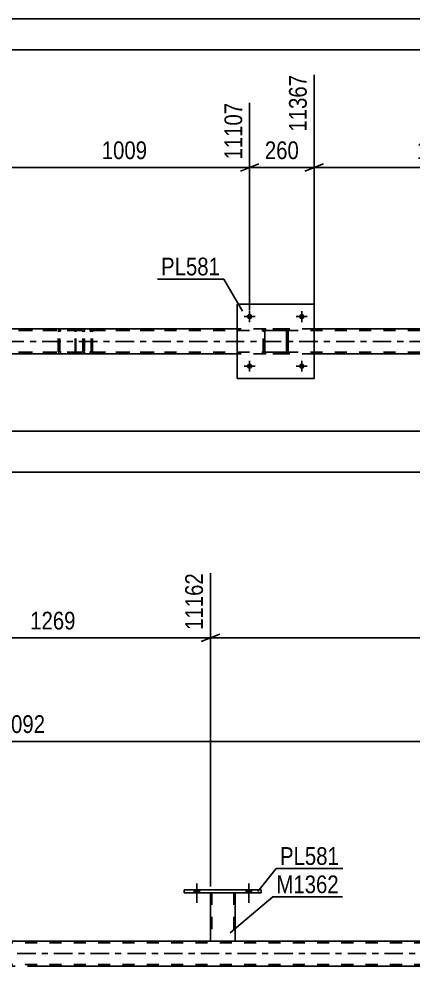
# Model space of a CAD drawing. Header units: millimetres. Extents: x 0 to 841, y 0 to 594.
# Drawn here: x 485 to 548.5, y 441.2 to 594 of the extents above; entities that cross this region are included whole.
import ezdxf

# ---------------------------------------------------------------- set-up
doc = ezdxf.new("R2010")
doc.units = ezdxf.units.MM
doc.linetypes.add('DXK_LINE_DOT2', pattern=[3.9198, 1.9599, -1.9599])
doc.linetypes.add('DXK_LINE_DOT3', pattern=[5.9187, 2.979, -0.9799, 0.9799, -0.9799])
doc.styles.add('Arial Narrow', font='ARIALN.TTF', dxfattribs={"height": 0.2})

# ---------------------------------------------------------------- blocks, each defined once
blk = doc.blocks.new('Unknown-122573297-1135')
at = {"color": 5, "linetype": 'Continuous'}
for p, q in [((841, 594), (0, 594)), ((836, 589), (5, 589))]:
    blk.add_line(p, q, dxfattribs=at)
blk = doc.blocks.new('Part-122573297-2859 - 2809')
at = {"color": 2, "linetype": 'Continuous'}
for p, q in [((520.2, 543.98), (481.83, 543.98)), ((570.96, 543.98), (532.6, 543.98)), ((520.2, 539.98), (481.83, 539.98)), ((570.96, 539.98), (532.6, 539.98))]:
    blk.add_line(p, q, dxfattribs=at)
at = {"color": 7, "linetype": 'DXK_LINE_DOT2'}
for p, q in [((532.6, 543.98), (520.2, 543.98)), ((757.38, 543.74), (104.05, 543.74)), ((757.38, 540.22), (104.05, 540.22)), ((532.6, 539.98), (520.2, 539.98))]:
    blk.add_line(p, q, dxfattribs=at)
at = {"color": 7, "linetype": 'DXK_LINE_DOT3'}
blk.add_line((104.05, 541.98), (757.38, 541.98), dxfattribs=at)
blk = doc.blocks.new('Bolt-122573297-2899 - 2809')
at = {"linetype": 'Continuous'}
for points in [[(521.76, 545.98), (521.77, 546.07), (521.79, 546.16), (521.84, 546.24), (521.9, 546.31), (521.98, 546.36), (522.06, 546.4), (522.15, 546.42), (522.24, 546.42), (522.33, 546.4), (522.42, 546.36), (522.49, 546.31), (522.55, 546.24), (522.6, 546.16), (522.63, 546.07), (522.64, 545.98), (522.63, 545.89), (522.6, 545.8), (522.55, 545.72), (522.49, 545.65), (522.42, 545.6), (522.33, 545.56), (522.24, 545.54), (522.15, 545.54), (522.06, 545.56), (521.98, 545.6), (521.9, 545.65), (521.84, 545.72), (521.79, 545.8), (521.77, 545.89)], [(530.16, 545.98), (530.17, 546.07), (530.19, 546.16), (530.24, 546.24), (530.3, 546.31), (530.38, 546.36), (530.46, 546.4), (530.55, 546.42), (530.64, 546.42), (530.73, 546.4), (530.82, 546.36), (530.89, 546.31), (530.95, 546.24), (531, 546.16), (531.03, 546.07), (531.04, 545.98), (531.03, 545.89), (531, 545.8), (530.95, 545.72), (530.89, 545.65), (530.82, 545.6), (530.73, 545.56), (530.64, 545.54), (530.55, 545.54), (530.46, 545.56), (530.38, 545.6), (530.3, 545.65), (530.24, 545.72), (530.19, 545.8), (530.17, 545.89)]]:
    blk.add_hatch(color=1, dxfattribs=at).paths.add_polyline_path(points)
at = {"color": 1, "linetype": 'Continuous'}
for p, q in [((521.32, 545.98), (523.08, 545.98)), ((522.2, 546.86), (522.2, 545.1)), ((529.72, 545.98), (531.48, 545.98)), ((530.6, 546.86), (530.6, 545.1))]:
    blk.add_line(p, q, dxfattribs=at)
blk = doc.blocks.new('Bolt-122573297-2900 - 2809')
at = {"linetype": 'Continuous'}
for points in [[(521.76, 537.98), (521.77, 538.07), (521.79, 538.16), (521.84, 538.24), (521.9, 538.31), (521.98, 538.36), (522.06, 538.4), (522.15, 538.42), (522.24, 538.42), (522.33, 538.4), (522.42, 538.36), (522.49, 538.31), (522.55, 538.24), (522.6, 538.16), (522.63, 538.07), (522.64, 537.98), (522.63, 537.89), (522.6, 537.8), (522.55, 537.72), (522.49, 537.65), (522.42, 537.6), (522.33, 537.56), (522.24, 537.54), (522.15, 537.54), (522.06, 537.56), (521.98, 537.6), (521.9, 537.65), (521.84, 537.72), (521.79, 537.8), (521.77, 537.89)], [(530.16, 537.98), (530.17, 538.07), (530.19, 538.16), (530.24, 538.24), (530.3, 538.31), (530.38, 538.36), (530.46, 538.4), (530.55, 538.42), (530.64, 538.42), (530.73, 538.4), (530.82, 538.36), (530.89, 538.31), (530.95, 538.24), (531, 538.16), (531.03, 538.07), (531.04, 537.98), (531.03, 537.89), (531, 537.8), (530.95, 537.72), (530.89, 537.65), (530.82, 537.6), (530.73, 537.56), (530.64, 537.54), (530.55, 537.54), (530.46, 537.56), (530.38, 537.6), (530.3, 537.65), (530.24, 537.72), (530.19, 537.8), (530.17, 537.89)]]:
    blk.add_hatch(color=1, dxfattribs=at).paths.add_polyline_path(points)
at = {"color": 1, "linetype": 'Continuous'}
for p, q in [((521.32, 537.98), (523.08, 537.98)), ((522.2, 538.86), (522.2, 537.1)), ((529.72, 537.98), (531.48, 537.98)), ((530.6, 538.86), (530.6, 537.1))]:
    blk.add_line(p, q, dxfattribs=at)
blk = doc.blocks.new('Part-122573297-2965 - 2809')
at = {"color": 2, "linetype": 'Continuous'}
for p, q in [((520.2, 535.98), (520.2, 547.98)), ((520.2, 547.98), (520.2, 547.98)), ((520.2, 547.98), (532.6, 547.98)), ((532.6, 547.98), (532.6, 535.98)), ((520.2, 535.98), (520.2, 535.98)), ((532.6, 535.98), (520.2, 535.98))]:
    blk.add_line(p, q, dxfattribs=at)
at = {"color": 7, "linetype": 'DXK_LINE_DOT2'}
for p, q in [((520.2, 547.98), (520.2, 535.98)), ((520.2, 547.98), (520.2, 547.98)), ((532.6, 535.98), (532.6, 547.98)), ((520.2, 535.98), (520.2, 535.98))]:
    blk.add_line(p, q, dxfattribs=at)
blk = doc.blocks.new('Part-122573297-2966 - 2809')
at = {"color": 7, "linetype": 'DXK_LINE_DOT2'}
for p, q in [((524.69, 543.94), (524.88, 543.98)), ((524.88, 543.98), (524.69, 543.94)), ((527.92, 543.98), (524.88, 543.98)), ((527.92, 543.98), (528.1, 543.94)), ((528.1, 543.94), (527.92, 543.98)), ((524.4, 543.5), (524.43, 543.68)), ((524.43, 543.68), (524.4, 543.5)), ((524.4, 540.46), (524.4, 543.5)), ((524.4, 543.5), (524.4, 543.5)), ((524.4, 540.46), (524.4, 543.5)), ((524.64, 543.5), (524.65, 543.59)), ((524.65, 543.59), (524.64, 543.5)), ((524.64, 540.46), (524.64, 543.5)), ((524.64, 543.5), (524.64, 543.5)), ((524.64, 543.5), (524.64, 540.46)), ((524.65, 543.59), (524.71, 543.67)), ((524.71, 543.67), (524.65, 543.59)), ((524.69, 543.94), (524.69, 543.94)), ((524.71, 543.67), (524.78, 543.72)), ((524.78, 543.72), (524.71, 543.67)), ((524.78, 543.72), (524.88, 543.74)), ((524.88, 543.74), (524.78, 543.72)), ((527.92, 543.74), (524.88, 543.74)), ((527.92, 543.74), (528.01, 543.72)), ((528.01, 543.72), (527.92, 543.74)), ((528.01, 543.72), (528.01, 543.72)), ((528.01, 543.72), (528.09, 543.67)), ((528.08, 543.67), (528.01, 543.72)), ((528.14, 543.59), (528.08, 543.67)), ((528.09, 543.67), (528.14, 543.59)), ((528.14, 543.59), (528.16, 543.5)), ((528.16, 543.5), (528.14, 543.59)), ((528.16, 540.46), (528.16, 543.5)), ((528.16, 543.5), (528.16, 543.5)), ((528.16, 543.5), (528.16, 540.46)), ((528.36, 543.68), (528.4, 543.5)), ((528.4, 543.5), (528.36, 543.68)), ((528.4, 540.46), (528.4, 543.5)), ((528.4, 543.5), (528.4, 543.5)), ((528.4, 543.5), (528.4, 540.46)), ((524.4, 540.46), (524.4, 540.46)), ((524.43, 540.28), (524.4, 540.46)), ((524.4, 540.46), (524.43, 540.28)), ((524.64, 540.46), (524.64, 540.46)), ((524.65, 540.37), (524.64, 540.46)), ((524.64, 540.46), (524.65, 540.37)), ((524.71, 540.29), (524.65, 540.37)), ((524.65, 540.37), (524.71, 540.29)), ((524.69, 540.02), (524.69, 540.02)), ((524.88, 539.98), (524.69, 540.02)), ((524.69, 540.02), (524.88, 539.98)), ((524.78, 540.24), (524.71, 540.29)), ((524.71, 540.29), (524.78, 540.24)), ((524.88, 540.22), (524.78, 540.24)), ((524.78, 540.24), (524.88, 540.22)), ((527.92, 540.22), (524.88, 540.22)), ((527.92, 539.98), (524.88, 539.98)), ((528.01, 540.24), (527.92, 540.22)), ((527.92, 540.22), (528.01, 540.24)), ((528.1, 540.02), (527.92, 539.98)), ((527.92, 539.98), (528.1, 540.02)), ((528.09, 540.29), (528.01, 540.24)), ((528.01, 540.24), (528.08, 540.29)), ((528.01, 540.24), (528.01, 540.24)), ((528.08, 540.29), (528.14, 540.37)), ((528.14, 540.37), (528.09, 540.29)), ((528.16, 540.46), (528.14, 540.37)), ((528.14, 540.37), (528.16, 540.46)), ((528.16, 540.46), (528.16, 540.46)), ((528.4, 540.46), (528.36, 540.28)), ((528.36, 540.28), (528.4, 540.46)), ((528.4, 540.46), (528.4, 540.46))]:
    blk.add_line(p, q, dxfattribs=at)
at = {"color": 7, "linetype": 'DXK_LINE_DOT3'}
blk.add_line((526.4, 541.98), (526.39, 541.98), dxfattribs=at)
at = {"color": 7, "linetype": 'DXK_LINE_DOT2'}
for centre, start, end in [((524.88, 543.5), 112.5, 157.5), ((524.88, 543.5), 112.5, 157.5), ((527.92, 543.5), 22.5, 67.5), ((527.92, 543.5), 22.5, 67.5), ((524.88, 540.46), 202.5, 247.5), ((524.88, 540.46), 202.5, 247.5), ((527.92, 540.46), 292.5, 337.5), ((527.92, 540.46), 292.5, 337.5)]:
    blk.add_arc(centre, 0.48, start, end, dxfattribs=at)
blk = doc.blocks.new('Part-122573297-3032 - 2809')
at = {"color": 7, "linetype": 'DXK_LINE_DOT2'}
for p, q in [((494.33, 543.98), (494.23, 543.94)), ((506.81, 543.98), (494.33, 543.98)), ((495.56, 543.98), (495.56, 543.74)), ((496.57, 543.94), (496.38, 543.98)), ((494.09, 543.68), (494.07, 543.5)), ((494.07, 540.46), (494.07, 543.5)), ((494.15, 543.83), (494.09, 543.68)), ((494.23, 543.94), (494.15, 543.83)), ((494.2, 543.5), (494.21, 543.59)), ((494.2, 540.46), (494.2, 543.5)), ((494.21, 543.59), (494.24, 543.67)), ((494.24, 543.67), (494.28, 543.72)), ((494.28, 543.72), (494.33, 543.74)), ((506.81, 543.74), (494.33, 543.74)), ((496.38, 543.74), (496.47, 543.72)), ((496.47, 543.72), (496.56, 543.67)), ((496.56, 543.67), (496.61, 543.59)), ((496.61, 543.59), (496.63, 543.5)), ((496.63, 540.46), (496.63, 543.5)), ((496.85, 543.67), (496.84, 543.68)), ((496.88, 543.5), (496.85, 543.67)), ((496.88, 540.46), (496.88, 543.5)), ((494.07, 540.46), (494.09, 540.27)), ((494.09, 540.27), (494.15, 540.12)), ((494.15, 540.12), (494.23, 540.01)), ((494.21, 540.36), (494.2, 540.46)), ((494.24, 540.29), (494.21, 540.36)), ((494.23, 540.01), (494.33, 539.98)), ((494.28, 540.23), (494.24, 540.29)), ((494.33, 540.22), (494.28, 540.23)), ((506.81, 540.22), (494.33, 540.22)), ((506.81, 539.98), (494.33, 539.98)), ((495.56, 539.98), (495.56, 540.22)), ((496.47, 540.23), (496.38, 540.22)), ((496.38, 539.98), (496.57, 540.01)), ((496.56, 540.29), (496.47, 540.23)), ((496.61, 540.36), (496.56, 540.29)), ((496.63, 540.46), (496.61, 540.36)), ((496.84, 540.27), (496.86, 540.36)), ((496.86, 540.36), (496.88, 540.46))]:
    blk.add_line(p, q, dxfattribs=at)
for centre, start, end in [((496.39, 543.48), 23.9465, 68.8966), ((496.39, 540.47), 291.1034, 336.0535)]:
    blk.add_arc(centre, 0.493, start, end, dxfattribs=at)
blk = doc.blocks.new('Part-122573297-3033 - 2809')
at = {"color": 7, "linetype": 'DXK_LINE_DOT2'}
for p, q in [((495.05, 543.98), (480.72, 543.98)), ((491.84, 543.98), (491.64, 543.94)), ((495.25, 543.94), (495.05, 543.98)), ((495.05, 543.74), (480.72, 543.74)), ((491.37, 543.67), (491.33, 543.5)), ((491.33, 540.46), (491.33, 543.5)), ((491.37, 543.68), (491.37, 543.67)), ((491.58, 543.5), (491.6, 543.59)), ((491.58, 540.46), (491.58, 543.5)), ((491.6, 543.59), (491.66, 543.67)), ((491.66, 543.67), (491.74, 543.72)), ((491.74, 543.72), (491.84, 543.74)), ((495.05, 543.74), (495.15, 543.72)), ((495.15, 543.72), (495.23, 543.67)), ((495.23, 543.67), (495.29, 543.59)), ((495.29, 543.59), (495.31, 543.5)), ((495.31, 540.46), (495.31, 543.5)), ((495.52, 543.67), (495.52, 543.68)), ((495.56, 543.5), (495.52, 543.67)), ((495.56, 540.46), (495.56, 543.5)), ((495.05, 540.22), (480.72, 540.22)), ((495.05, 539.98), (480.72, 539.98)), ((491.33, 540.46), (491.35, 540.36)), ((491.35, 540.36), (491.37, 540.27)), ((491.6, 540.36), (491.58, 540.46)), ((491.66, 540.29), (491.6, 540.36)), ((491.64, 540.01), (491.84, 539.98)), ((491.74, 540.23), (491.66, 540.29)), ((491.84, 540.22), (491.74, 540.23)), ((495.15, 540.23), (495.05, 540.22)), ((495.05, 539.98), (495.25, 540.01)), ((495.23, 540.29), (495.15, 540.23)), ((495.29, 540.36), (495.23, 540.29)), ((495.31, 540.46), (495.29, 540.36)), ((495.52, 540.27), (495.54, 540.36)), ((495.54, 540.36), (495.56, 540.46))]:
    blk.add_line(p, q, dxfattribs=at)
for centre, start, end in [((491.82, 543.48), 110.9283, 155.8648), ((495.07, 543.48), 24.1353, 69.0718), ((491.82, 540.47), 204.1353, 249.0718), ((495.07, 540.47), 290.9283, 335.8648)]:
    blk.add_arc(centre, 0.495, start, end, dxfattribs=at)
blk = doc.blocks.new('Part-122573297-3767 - 3751')
at = {"color": 2, "linetype": 'Continuous'}
for p, q in [((94.1, 445.2), (785.88, 445.2)), ((567.41, 441.2), (488.35, 441.2))]:
    blk.add_line(p, q, dxfattribs=at)
at = {"color": 7, "linetype": 'DXK_LINE_DOT2'}
for p, q in [((785.88, 444.96), (94.1, 444.96)), ((785.88, 441.44), (94.1, 441.44)), ((488.35, 441.2), (482.8, 441.2))]:
    blk.add_line(p, q, dxfattribs=at)
at = {"color": 7, "linetype": 'DXK_LINE_DOT3'}
blk.add_line((94.1, 443.2), (785.88, 443.2), dxfattribs=at)
blk = doc.blocks.new('Part-122573297-4040 - 3751')
at = {"color": 2, "linetype": 'Continuous'}
for p, q in [((511.67, 453.04), (511.67, 453.52)), ((511.67, 453.52), (511.67, 453.52)), ((511.67, 453.52), (524.07, 453.52)), ((511.67, 453.04), (511.67, 453.04)), ((511.67, 453.04), (524.07, 453.04)), ((524.07, 453.52), (524.07, 453.04))]:
    blk.add_line(p, q, dxfattribs=at)
at = {"color": 7, "linetype": 'DXK_LINE_DOT2'}
for p, q in [((511.67, 453.52), (511.67, 453.04)), ((511.67, 453.52), (511.67, 453.52)), ((511.67, 453.04), (511.67, 453.04)), ((524.07, 453.52), (524.07, 453.04))]:
    blk.add_line(p, q, dxfattribs=at)
blk = doc.blocks.new('Part-122573297-4045 - 3751')
at = {"color": 2, "linetype": 'Continuous'}
for p, q in [((515.87, 453.04), (515.87, 445.2)), ((519.87, 453.04), (519.87, 445.2)), ((515.87, 445.2), (519.83, 445.2)), ((519.87, 445.2), (519.83, 445.2))]:
    blk.add_line(p, q, dxfattribs=at)
at = {"color": 7, "linetype": 'DXK_LINE_DOT2'}
for p, q in [((515.87, 453.04), (519.87, 453.04)), ((515.87, 453.04), (515.87, 453.04)), ((515.87, 453.04), (515.87, 453.04)), ((516.11, 453.04), (516.11, 445.2)), ((519.63, 453.04), (519.63, 445.2)), ((519.87, 453.04), (519.87, 453.04)), ((519.87, 453.04), (519.87, 453.04)), ((519.61, 445.2), (519.63, 445.2))]:
    blk.add_line(p, q, dxfattribs=at)
blk = doc.blocks.new('Bolt-122573297-4154 - 3751')
at = {"linetype": 'Continuous'}
for points in [[(513.23, 453.04), (514.11, 453.04), (514.11, 453.52), (513.23, 453.52)], [(521.63, 453.04), (522.51, 453.04), (522.51, 453.52), (521.63, 453.52)]]:
    blk.add_hatch(color=1, dxfattribs=at).paths.add_polyline_path(points)
at = {"color": 1, "linetype": 'Continuous'}
for p, q in [((513.67, 454.52), (513.67, 451.4)), ((522.07, 454.52), (522.07, 451.4)), ((513.23, 453.52), (513.23, 453.04)), ((514.11, 453.52), (514.11, 453.04)), ((521.63, 453.52), (521.63, 453.04)), ((522.51, 453.52), (522.51, 453.04))]:
    blk.add_line(p, q, dxfattribs=at)
blk = doc.blocks.new('Bolt-122573297-4155 - 3751')
at = {"linetype": 'Continuous'}
for points in [[(513.23, 453.04), (514.11, 453.04), (514.11, 453.52), (513.23, 453.52)], [(521.63, 453.04), (522.51, 453.04), (522.51, 453.52), (521.63, 453.52)]]:
    blk.add_hatch(color=1, dxfattribs=at).paths.add_polyline_path(points)
at = {"color": 1, "linetype": 'Continuous'}
for p, q in [((513.67, 454.52), (513.67, 451.4)), ((522.07, 454.52), (522.07, 451.4)), ((513.23, 453.52), (513.23, 453.04)), ((514.11, 453.52), (514.11, 453.04)), ((521.63, 453.52), (521.63, 453.04)), ((522.51, 453.52), (522.51, 453.04))]:
    blk.add_line(p, q, dxfattribs=at)
blk = doc.blocks.new('StraightDimension-122573297-3559 - 2809')
at = {"color": 7, "linetype": 'Continuous'}
blk.add_line((88.49, 520.86), (795.14, 520.86), dxfattribs=at)
blk = doc.blocks.new('StraightDimension-122573297-3718 - 2809')
at = {"color": 7, "linetype": 'Continuous'}
blk.add_line((89.13, 527.5), (794.5, 527.5), dxfattribs=at)
blk = doc.blocks.new('StraightDimension-122573297-10380 - 2809')
at = {"color": 7, "linetype": 'Continuous'}
for p, q in [((532.6, 546.98), (532.6, 584.97)), ((572.96, 546.98), (572.96, 580.47)), ((534.1, 570.63), (531.1, 569.43)), ((532.6, 570.03), (572.96, 570.03)), ((571.46, 569.43), (574.46, 570.63))]:
    blk.add_line(p, q, dxfattribs=at)
at = {"color": 0, "linetype": 'Continuous'}
blk.add_wipeout([(572.36, 581.07), (568.16, 581.07), (568.16, 570.73), (572.36, 570.73)], dxfattribs=at)
at = {"color": 0}
blk.add_wipeout([(557.03, 570.78), (557.03, 574.98), (548.52, 574.98), (548.52, 570.78)], dxfattribs=at)
at = {"color": 3, "linetype": 'Continuous', "style": 'Arial Narrow'}
blk.add_text('12376', height=2.863, rotation=90.0002, dxfattribs=at).set_placement((571.76, 571.33))
at = {"color": 3, "style": 'Arial Narrow'}
blk.add_text('1009', height=2.863, dxfattribs=at).set_placement((549.12, 571.38))
blk = doc.blocks.new('StraightDimension-122573297-10381 - 2809')
at = {"color": 7, "linetype": 'Continuous'}
for p, q in [((532.6, 546.98), (532.6, 584.97)), ((522.2, 546.98), (522.2, 580.47)), ((520.7, 569.43), (523.7, 570.63)), ((522.2, 570.03), (532.6, 570.03)), ((534.1, 570.63), (531.1, 569.43))]:
    blk.add_line(p, q, dxfattribs=at)
at = {"color": 0}
blk.add_wipeout([(530.74, 570.78), (530.74, 574.98), (524.05, 574.98), (524.05, 570.78)], dxfattribs=at)
at = {"color": 3, "style": 'Arial Narrow'}
blk.add_text('260', height=2.863, dxfattribs=at).set_placement((524.65, 571.38))
at = {"color": 0, "linetype": 'Continuous'}
blk.add_wipeout([(532, 585.57), (527.8, 585.57), (527.8, 575.23), (532, 575.23)], dxfattribs=at)
at = {"color": 3, "linetype": 'Continuous', "style": 'Arial Narrow'}
blk.add_text('11367', height=2.863, rotation=90.0002, dxfattribs=at).set_placement((531.4, 575.83))
blk = doc.blocks.new('StraightDimension-122573297-10382 - 2809')
at = {"color": 7, "linetype": 'Continuous'}
for p, q in [((481.83, 547.49), (481.83, 584.97)), ((522.2, 546.98), (522.2, 580.47)), ((483.33, 570.63), (480.33, 569.43)), ((481.83, 570.03), (522.2, 570.03)), ((520.7, 569.43), (523.7, 570.63))]:
    blk.add_line(p, q, dxfattribs=at)
at = {"color": 0, "linetype": 'Continuous'}
blk.add_wipeout([(521.6, 581.07), (517.4, 581.07), (517.4, 570.73), (521.6, 570.73)], dxfattribs=at)
at = {"color": 0}
blk.add_wipeout([(506.27, 570.78), (506.27, 574.98), (497.76, 574.98), (497.76, 570.78)], dxfattribs=at)
at = {"color": 3, "linetype": 'Continuous', "style": 'Arial Narrow'}
blk.add_text('11107', height=2.863, rotation=90.0002, dxfattribs=at).set_placement((521, 571.33))
at = {"color": 3, "style": 'Arial Narrow'}
blk.add_text('1009', height=2.863, dxfattribs=at).set_placement((498.36, 571.38))
blk = doc.blocks.new('StraightDimension-122573297-4472 - 3751')
at = {"color": 7, "linetype": 'Continuous'}
for p, q in [((515.87, 454.04), (515.87, 504.59)), ((465.11, 454.04), (465.11, 502.76)), ((466.61, 494.75), (463.61, 493.55)), ((465.11, 494.15), (515.87, 494.15)), ((514.37, 493.55), (517.37, 494.75))]:
    blk.add_line(p, q, dxfattribs=at)
at = {"color": 0, "linetype": 'Continuous'}
blk.add_wipeout([(515.27, 505.19), (511.07, 505.19), (511.07, 494.85), (515.27, 494.85)], dxfattribs=at)
at = {"color": 0}
blk.add_wipeout([(494.74, 494.9), (494.74, 499.1), (486.23, 499.1), (486.23, 494.9)], dxfattribs=at)
at = {"color": 3, "linetype": 'Continuous', "style": 'Arial Narrow'}
blk.add_text('11162', height=2.863, rotation=90.0002, dxfattribs=at).set_placement((514.67, 495.45))
at = {"color": 3, "style": 'Arial Narrow'}
blk.add_text('1269', height=2.863, dxfattribs=at).set_placement((486.83, 495.5))
blk = doc.blocks.new('StraightDimension-122573297-4482 - 3751')
at = {"color": 7, "linetype": 'Continuous'}
for p, q in [((515.87, 454.04), (515.87, 504.59)), ((617.4, 454.04), (617.4, 504.59)), ((517.37, 494.75), (514.37, 493.55)), ((515.87, 494.15), (617.4, 494.15)), ((615.9, 493.55), (618.9, 494.75))]:
    blk.add_line(p, q, dxfattribs=at)
at = {"color": 0, "linetype": 'Continuous'}
blk.add_wipeout([(616.8, 505.19), (612.6, 505.19), (612.6, 494.85), (616.8, 494.85)], dxfattribs=at)
at = {"color": 0}
blk.add_wipeout([(570.89, 494.9), (570.89, 499.1), (562.38, 499.1), (562.38, 494.9)], dxfattribs=at)
at = {"color": 3, "linetype": 'Continuous', "style": 'Arial Narrow'}
blk.add_text('13700', height=2.863, rotation=90.0002, dxfattribs=at).set_placement((616.2, 495.45))
at = {"color": 3, "style": 'Arial Narrow'}
blk.add_text('2538', height=2.863, dxfattribs=at).set_placement((562.98, 495.5))
blk = doc.blocks.new('StraightDimension-122573297-5067 - 3751')
at = {"color": 7, "linetype": 'Continuous'}
blk.add_line((403.75, 477.45), (567.41, 477.45), dxfattribs=at)
at = {"color": 0}
blk.add_wipeout([(489.83, 478.2), (489.83, 482.4), (481.32, 482.4), (481.32, 478.2)], dxfattribs=at)
at = {"color": 3, "style": 'Arial Narrow'}
blk.add_text('4092', height=2.863, dxfattribs=at).set_placement((481.92, 478.8))
blk = doc.blocks.new('Mark-122573297-2961 - 2809')
at = {"color": 0}
blk.add_wipeout([(517.43, 552.63), (517.43, 555.63), (507.92, 555.63), (507.92, 552.63)], dxfattribs=at)
blk.add_wipeout([(517.43, 552.63), (517.43, 555.63), (507.92, 555.63), (507.92, 552.63)], dxfattribs=at)
at = {"color": 30, "linetype": 'Continuous'}
for p in [(507.32, 552.03), (521.03, 546.83)]:
    blk.add_line(p, (518.03, 552.03), dxfattribs=at)
at = {"color": 3, "style": 'Arial Narrow'}
blk.add_text('PL581', height=2.863, dxfattribs=at).set_placement((507.92, 552.63))
blk = doc.blocks.new('Mark-122573297-4036 - 3751')
at = {"color": 0}
blk.add_wipeout([(536.6, 457.52), (536.6, 460.52), (527.09, 460.52), (527.09, 457.52)], dxfattribs=at)
blk.add_wipeout([(536.6, 457.52), (536.6, 460.52), (527.09, 460.52), (527.09, 457.52)], dxfattribs=at)
at = {"color": 30, "linetype": 'Continuous'}
for p, q in [((523.5, 453.21), (526.49, 456.92)), ((526.49, 456.92), (537.2, 456.92))]:
    blk.add_line(p, q, dxfattribs=at)
at = {"color": 3, "style": 'Arial Narrow'}
blk.add_text('PL581', height=2.863, dxfattribs=at).set_placement((527.09, 457.52))
blk = doc.blocks.new('Mark-122573297-4041 - 3751')
at = {"color": 0}
blk.add_wipeout([(536.57, 452.95), (536.57, 455.95), (526.51, 455.95), (526.51, 452.95)], dxfattribs=at)
blk.add_wipeout([(536.57, 452.95), (536.57, 455.95), (526.51, 455.95), (526.51, 452.95)], dxfattribs=at)
at = {"color": 30, "linetype": 'Continuous'}
for p, q in [((519.04, 446.57), (525.91, 452.35)), ((525.91, 452.35), (537.17, 452.35))]:
    blk.add_line(p, q, dxfattribs=at)
at = {"color": 3, "style": 'Arial Narrow'}
blk.add_text('M1362', height=2.863, dxfattribs=at).set_placement((526.51, 452.95))

msp = doc.modelspace()

# ---------------------------------------------------------------- block references
for name in ['Unknown-122573297-1135', 'Part-122573297-2965 - 2809', 'Part-122573297-2859 - 2809', 'Bolt-122573297-2899 - 2809', 'Part-122573297-3033 - 2809', 'Part-122573297-3032 - 2809', 'Part-122573297-2966 - 2809', 'Bolt-122573297-2900 - 2809', 'Bolt-122573297-4154 - 3751', 'Bolt-122573297-4155 - 3751', 'Part-122573297-4040 - 3751', 'Part-122573297-4045 - 3751', 'Part-122573297-3767 - 3751']:
    msp.add_blockref(name, (0, 0))

# ---------------------------------------------------------------- next in the draw order: block references
for name in ['StraightDimension-122573297-10380 - 2809', 'StraightDimension-122573297-3559 - 2809', 'StraightDimension-122573297-4472 - 3751']:
    msp.add_blockref(name, (0, 0))

# ---------------------------------------------------------------- next in the draw order: block references
for name in ['StraightDimension-122573297-10381 - 2809', 'StraightDimension-122573297-3718 - 2809', 'StraightDimension-122573297-4482 - 3751']:
    msp.add_blockref(name, (0, 0))

# ---------------------------------------------------------------- next in the draw order: block references
for name in ['StraightDimension-122573297-10382 - 2809', 'StraightDimension-122573297-5067 - 3751']:
    msp.add_blockref(name, (0, 0))

# ---------------------------------------------------------------- next in the draw order: block references
for name in ['Mark-122573297-2961 - 2809', 'Mark-122573297-4036 - 3751']:
    msp.add_blockref(name, (0, 0))

# ---------------------------------------------------------------- next in the draw order: block references
msp.add_blockref('Mark-122573297-4041 - 3751', (0, 0))

doc.saveas('drawing.dxf')
